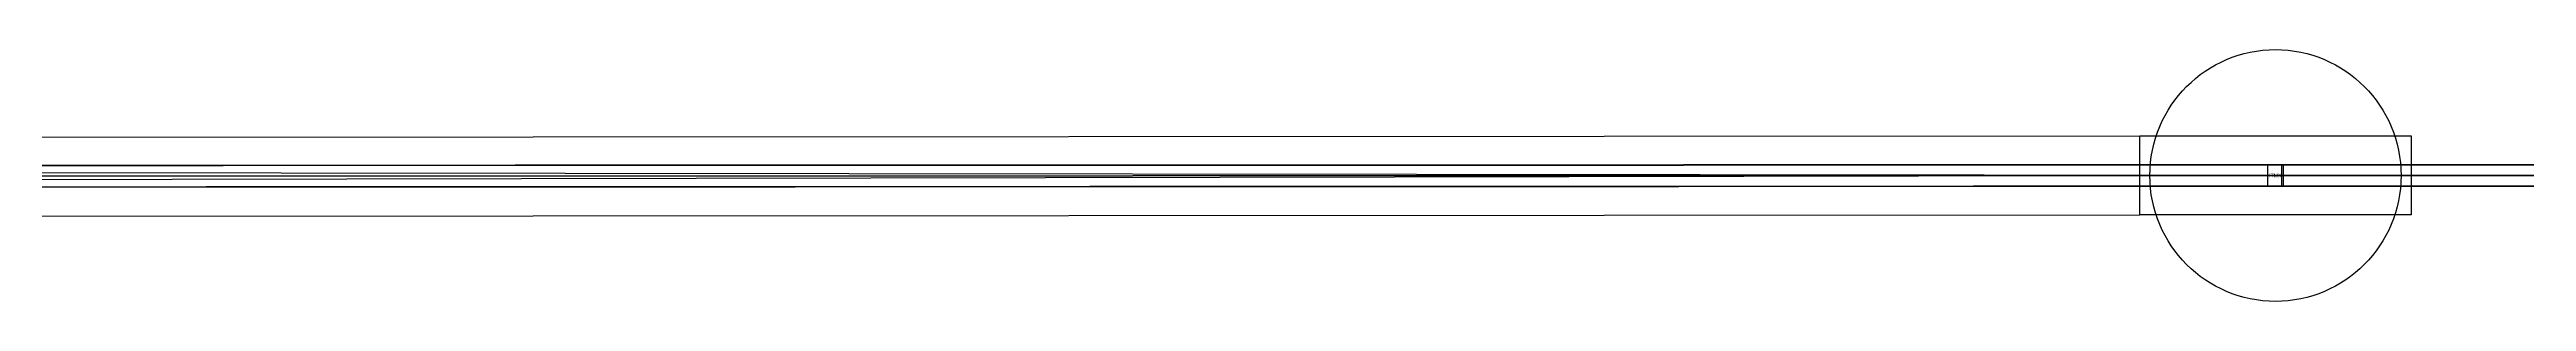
# Model space of a CAD drawing. Header units: millimetres. Extents: x 154 to 3201, y 92 to 3136.
# Drawn here: x 179.01 to 203.65, y 111.45 to 113.95 of the extents above; entities that cross this region are included whole.
import ezdxf

# ---------------------------------------------------------------- set-up
doc = ezdxf.new("R2010")
doc.units = ezdxf.units.MM
for name, color, linetype in [('MAIN_BEAM', 1, 'Continuous'), ('MAIN_BEAM_WIDTH', 2, 'Continuous'), ('Mirrors', 7, 'Continuous'), ('STRAY_BEAM', 3, 'Continuous'), ('text', 7, 'Continuous'), ('Vacuum', 7, 'Continuous')]:
    doc.layers.add(name, color=color, linetype=linetype)
doc.styles.add('VCDSTYLE03', font='txt')

msp = doc.modelspace()

# ---------------------------------------------------------------- linework, layer by layer
at = {"layer": 'MAIN_BEAM'}
for p, q in [((174.811, 112.693), (201.08, 112.701)), ((201.08, 112.701), (174.811, 112.693)), ((201.08, 112.701), (174.811, 112.693)), ((201.23, 112.701), (201.08, 112.701)), ((201.08, 112.701), (201.23, 112.701)), ((201.23, 112.701), (201.08, 112.701)), ((201.23, 112.701), (3201.23, 112.701)), ((1701.23, 112.701), (201.23, 112.701)), ((201.23, 112.701), (3201.23, 112.701))]:
    msp.add_line(p, q, dxfattribs=at)
at = {"layer": 'MAIN_BEAM_WIDTH'}
for points in [[(174.919, 112.801), (177.826, 112.801), (180.733, 112.802), (183.639, 112.803), (186.546, 112.803), (189.453, 112.804), (192.36, 112.805), (195.266, 112.805), (198.173, 112.806), (201.08, 112.807)], [(201.08, 112.807), (198.173, 112.806), (195.266, 112.805), (192.36, 112.805), (189.453, 112.804), (186.546, 112.803), (183.639, 112.803), (180.733, 112.802), (177.826, 112.801), (174.919, 112.801)], [(201.08, 112.807), (198.173, 112.806), (195.266, 112.806), (192.36, 112.805), (189.453, 112.804), (186.546, 112.804), (183.64, 112.803), (180.733, 112.802), (177.826, 112.802), (174.92, 112.801)], [(201.23, 112.807), (201.213, 112.807), (201.196, 112.807), (201.18, 112.807), (201.163, 112.807), (201.146, 112.807), (201.13, 112.807), (201.113, 112.807), (201.096, 112.807), (201.08, 112.807)], [(201.08, 112.807), (201.096, 112.807), (201.113, 112.807), (201.13, 112.807), (201.146, 112.807), (201.163, 112.807), (201.18, 112.807), (201.196, 112.807), (201.213, 112.807), (201.23, 112.807)], [(201.23, 112.807), (201.213, 112.807), (201.196, 112.807), (201.18, 112.807), (201.163, 112.807), (201.146, 112.807), (201.13, 112.807), (201.113, 112.807), (201.096, 112.807), (201.08, 112.807)], [(201.23, 112.807), (280.177, 112.802), (359.124, 112.798), (438.072, 112.794), (517.019, 112.789), (595.967, 112.785), (674.914, 112.781), (753.861, 112.777), (832.809, 112.773), (911.756, 112.77), (990.703, 112.766), (1069.651, 112.763), (1148.598, 112.76), (1227.545, 112.757), (1306.493, 112.755), (1385.44, 112.753), (1464.388, 112.751), (1543.335, 112.75), (1622.282, 112.749), (1701.23, 112.749), (1780.177, 112.75)], [(1701.23, 112.75), (1617.896, 112.75), (1534.563, 112.751), (1451.23, 112.752), (1367.896, 112.754), (1284.563, 112.756), (1201.23, 112.759), (1117.896, 112.762), (1034.563, 112.765), (951.23, 112.769), (867.896, 112.773), (784.563, 112.776), (701.23, 112.781), (617.896, 112.785), (534.563, 112.789), (451.23, 112.793), (367.896, 112.798), (284.563, 112.802), (201.23, 112.807)], [(201.23, 112.807), (282.311, 112.803), (363.392, 112.798), (444.473, 112.794), (525.554, 112.789), (606.635, 112.785), (687.716, 112.781), (768.797, 112.777), (849.878, 112.773), (930.959, 112.77), (1012.04, 112.766), (1093.122, 112.763), (1174.203, 112.76), (1255.284, 112.757), (1336.365, 112.755), (1417.446, 112.753), (1498.527, 112.751), (1579.608, 112.75), (1660.689, 112.75), (1741.77, 112.75)], [(201.23, 112.596), (280.177, 112.6), (359.124, 112.604), (438.072, 112.609), (517.019, 112.613), (595.967, 112.617), (674.914, 112.621), (753.861, 112.625), (832.809, 112.629), (911.756, 112.633), (990.703, 112.636), (1069.651, 112.639), (1148.598, 112.642), (1227.545, 112.645), (1306.493, 112.648), (1385.44, 112.65), (1464.388, 112.651), (1543.335, 112.652), (1622.282, 112.653), (1701.23, 112.653), (1780.177, 112.653)], [(1701.23, 112.653), (1617.896, 112.652), (1534.563, 112.651), (1451.23, 112.65), (1367.896, 112.648), (1284.563, 112.646), (1201.23, 112.643), (1117.896, 112.64), (1034.563, 112.637), (951.23, 112.634), (867.896, 112.63), (784.563, 112.626), (701.23, 112.622), (617.896, 112.618), (534.563, 112.613), (451.23, 112.609), (367.896, 112.604), (284.563, 112.6), (201.23, 112.595)], [(201.23, 112.595), (282.311, 112.6), (363.392, 112.604), (444.473, 112.609), (525.554, 112.613), (606.635, 112.617), (687.716, 112.621), (768.797, 112.625), (849.878, 112.629), (930.959, 112.633), (1012.04, 112.636), (1093.122, 112.639), (1174.203, 112.642), (1255.284, 112.645), (1336.365, 112.647), (1417.446, 112.649), (1498.527, 112.651), (1579.608, 112.652), (1660.689, 112.653), (1741.77, 112.653)], [(174.702, 112.584), (177.633, 112.586), (180.564, 112.587), (183.495, 112.588), (186.426, 112.589), (189.356, 112.591), (192.287, 112.592), (195.218, 112.593), (198.149, 112.594), (201.08, 112.596)], [(201.08, 112.596), (198.149, 112.594), (195.218, 112.593), (192.287, 112.592), (189.356, 112.591), (186.426, 112.589), (183.495, 112.588), (180.564, 112.587), (177.633, 112.586), (174.702, 112.584)], [(201.08, 112.595), (198.149, 112.594), (195.218, 112.593), (192.287, 112.592), (189.356, 112.59), (186.425, 112.589), (183.494, 112.588), (180.564, 112.586), (177.633, 112.585), (174.702, 112.584)], [(201.23, 112.596), (201.213, 112.596), (201.196, 112.596), (201.18, 112.596), (201.163, 112.596), (201.146, 112.596), (201.13, 112.596), (201.113, 112.596), (201.096, 112.596), (201.08, 112.596)], [(201.08, 112.596), (201.096, 112.596), (201.113, 112.596), (201.13, 112.596), (201.146, 112.596), (201.163, 112.596), (201.18, 112.596), (201.196, 112.596), (201.213, 112.596), (201.23, 112.596)], [(201.23, 112.595), (201.213, 112.595), (201.196, 112.595), (201.18, 112.595), (201.163, 112.595), (201.146, 112.595), (201.13, 112.595), (201.113, 112.595), (201.096, 112.595), (201.08, 112.595)]]:
    msp.add_lwpolyline(points, dxfattribs=at)
at = {"layer": 'Mirrors'}
for p, q in [((201.08, 112.811), (201.23, 112.811)), ((201.08, 112.591), (201.08, 112.811)), ((201.215, 112.811), (201.215, 112.591)), ((201.23, 112.591), (201.08, 112.591))]:
    msp.add_line(p, q, dxfattribs=at)
msp.add_lwpolyline([(201.23, 112.811), (201.23, 112.807), (201.23, 112.804), (201.23, 112.8), (201.23, 112.796), (201.23, 112.792), (201.23, 112.788), (201.23, 112.785), (201.23, 112.781), (201.23, 112.777), (201.23, 112.773), (201.23, 112.769), (201.23, 112.766), (201.23, 112.762), (201.23, 112.758), (201.23, 112.754), (201.23, 112.75), (201.23, 112.747), (201.23, 112.743), (201.23, 112.739), (201.23, 112.735), (201.23, 112.732), (201.23, 112.728), (201.23, 112.724), (201.23, 112.72), (201.23, 112.716), (201.23, 112.713), (201.23, 112.709), (201.23, 112.705), (201.23, 112.701), (201.23, 112.697), (201.23, 112.694), (201.23, 112.69), (201.23, 112.686), (201.23, 112.682), (201.23, 112.678), (201.23, 112.675), (201.23, 112.671), (201.23, 112.667), (201.23, 112.663), (201.23, 112.659), (201.23, 112.656), (201.23, 112.652), (201.23, 112.648), (201.23, 112.644), (201.23, 112.64), (201.23, 112.637), (201.23, 112.633), (201.23, 112.629), (201.23, 112.625), (201.23, 112.622), (201.23, 112.618), (201.23, 112.614), (201.23, 112.61), (201.23, 112.606), (201.23, 112.603), (201.23, 112.599), (201.23, 112.595), (201.23, 112.591)], dxfattribs=at)
at = {"layer": 'STRAY_BEAM'}
for p, q in [((201.08, 112.701), (174.77, 112.652)), ((201.08, 112.701), (174.77, 112.652)), ((201.08, 112.701), (174.851, 112.733)), ((201.08, 112.701), (201.23, 112.701)), ((201.23, 112.701), (201.08, 112.701)), ((201.23, 112.701), (201.08, 112.701)), ((201.08, 112.701), (201.23, 112.701))]:
    msp.add_line(p, q, dxfattribs=at)
at = {"layer": 'Vacuum'}
for p, q in [((175.601, 113.082), (199.805, 113.094)), ((199.805, 113.094), (202.505, 113.094)), ((199.805, 112.309), (199.805, 113.094)), ((202.505, 113.094), (202.505, 112.309)), ((175.601, 112.297), (199.805, 112.309)), ((202.505, 112.309), (199.805, 112.309))]:
    msp.add_line(p, q, dxfattribs=at)
msp.add_circle((201.155, 112.701), 1.25, dxfattribs=at)

# ---------------------------------------------------------------- texts
at = {"layer": 'text', "style": 'VCDSTYLE03', "width": 0.9604}
for s, height, p in [('BS:t1 P=2.50E+02 ', 0.001, (201.07, 112.702)), ('ITMX:s2 P=2.49E+02 ', 0.001, (201.09, 112.7)), ('ITMX:s4 P=1.24E-01 ', 0.001, (201.09, 112.7)), ('ITMX:s3 P=2.48E-01 ', 0.001, (201.09, 112.7)), ('ITMX:s1 P=5.00E+02 ', 0.001, (201.09, 112.7)), ('ITMX', 0.0375, (201.091, 112.682)), ('ITMX:s3 P=1.24E-01 ', 0.001, (201.22, 112.702)), ('ITMX:s1 P=2.50E+02 ', 0.001, (201.22, 112.702)), ('ITMX:s2 P=2.50E-01 ', 0.001, (201.22, 112.702)), ('Beam P=1.25E+05 ', 0.001, (201.24, 112.7))]:
    msp.add_text(s, height=height, dxfattribs=at).set_placement(p)

doc.saveas('drawing.dxf')
